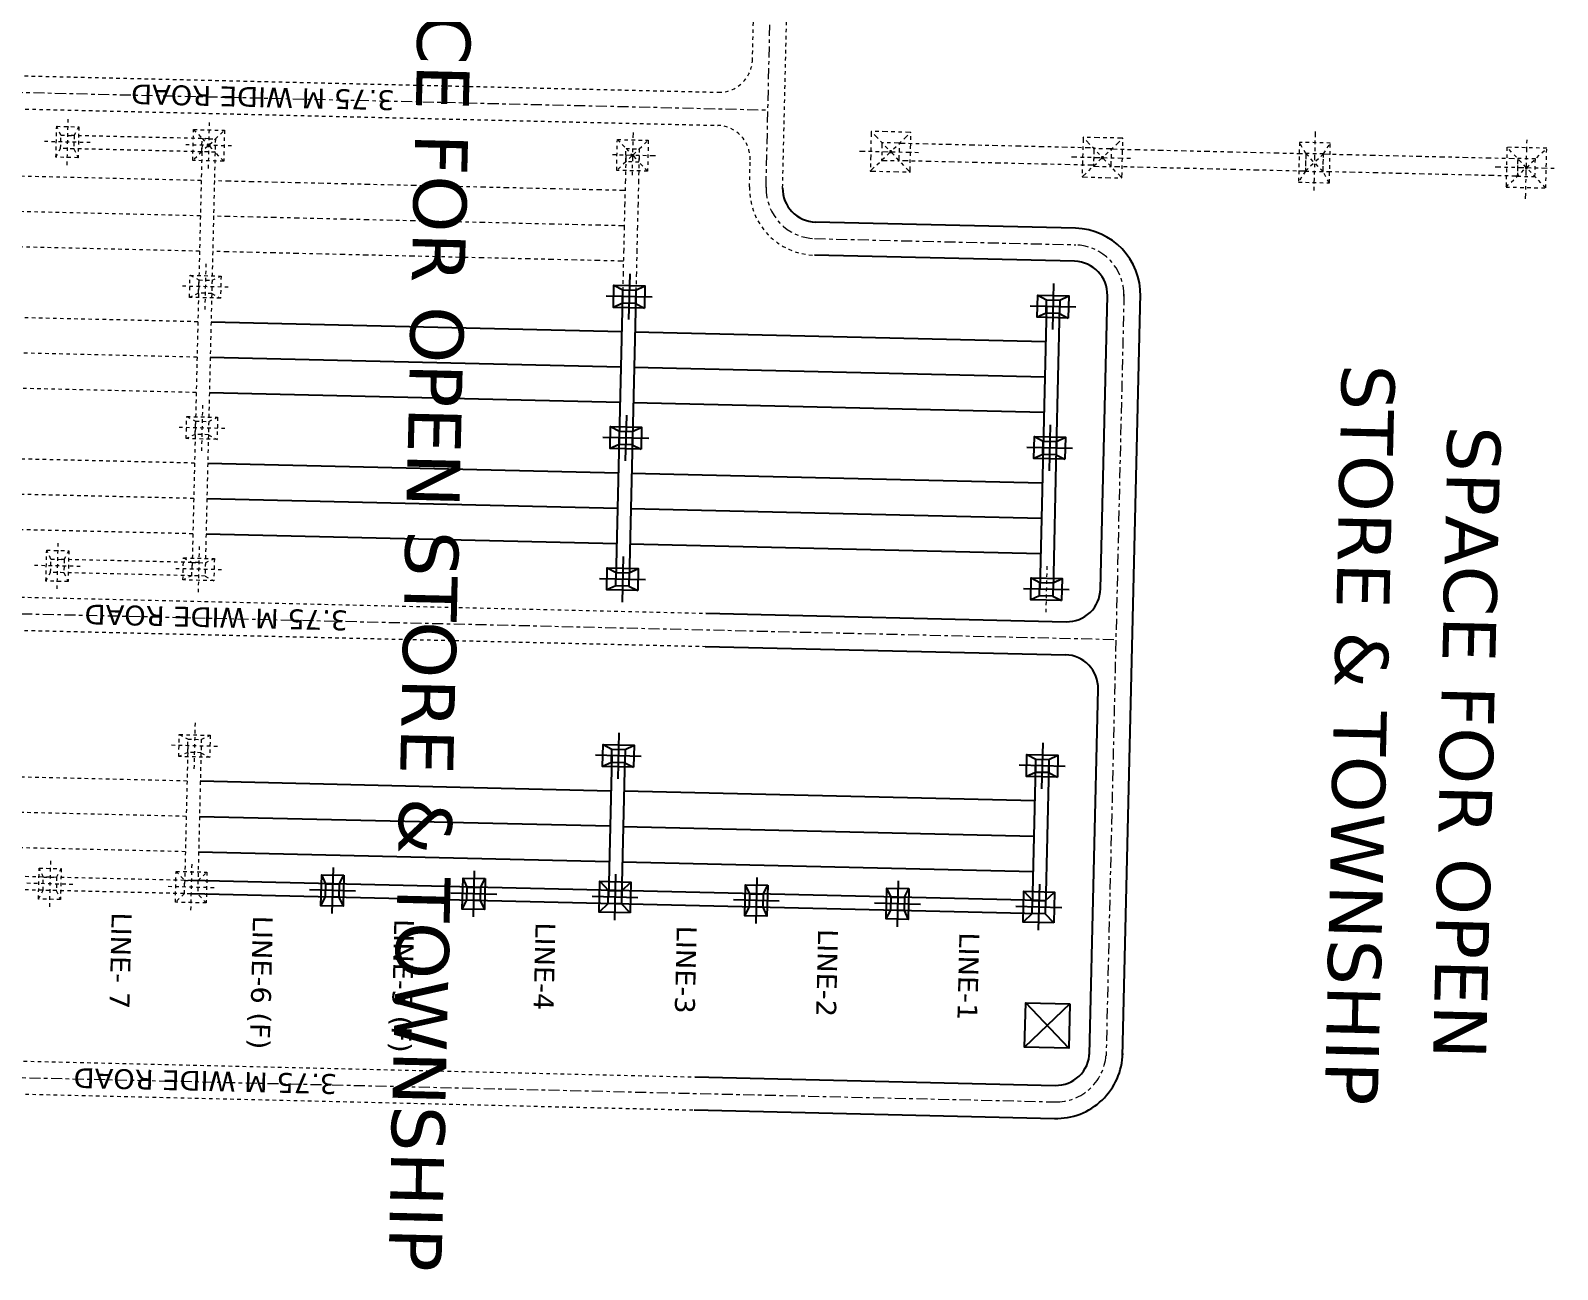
# Model space of a CAD drawing. Header units: metres. Extents: x 201400 to 215600, y 173235 to 1738400.
# Drawn here: x 213086.93 to 213130.15, y 1729793.15 to 1729828.22 of the extents above; entities that cross this region are included whole.
import ezdxf

# ---------------------------------------------------------------- set-up
doc = ezdxf.new("R2010")
doc.units = ezdxf.units.M
for name, pattern in [('CENTER', [2, 1.25, -0.25, 0.25, -0.25]), ('HIDDEN', [0.375, 0.25, -0.125]), ('PHANTOM2', [1.25, 0.625, -0.125, 0.125, -0.125, 0.125, -0.125])]:
    doc.linetypes.add(name, pattern=pattern)
doc.layers.add('E-LAY-CNTRL', color=1, linetype='CENTER', lineweight=0)
doc.layers.add('E-LAY-EXIST', color=8, linetype='HIDDEN', lineweight=0)
for name, color, linetype in [('E-LAY-DIM', 7, 'Continuous'), ('E-LAY-ROAD', 7, 'Continuous'), ('TXT', 222, 'Continuous')]:
    doc.layers.add(name, color=color, linetype=linetype)
doc.styles.add('STYLE1', font='verdana.ttf')

# ---------------------------------------------------------------- blocks, each defined once
blk = doc.blocks.new('TWR_CTI_p')
for p, q in [((-750, 750), (-1750, 1750)), ((1750, 1750), (750, 750)), ((-100, 100), (-750, 750)), ((750, 750), (100, 100)), ((-1750, -1750), (-750, -750)), ((-100, -100), (-750, -750)), ((100, -100), (750, -750)), ((750, -750), (1750, -1750))]:
    blk.add_line(p, q)
for points in [[(-1750, -1750), (1750, -1750), (1750, 1750), (-1750, 1750)], [(-750, -750), (750, -750), (750, 750), (-750, 750)], [(-100, -100), (100, -100), (100, 100), (-100, 100)]]:
    blk.add_lwpolyline(points, close=True)
blk = doc.blocks.new('TWR_CTH_p')
for p, q in [((-750, 750), (-1750, 1250)), ((1750, 1250), (750, 750)), ((-750, -750), (-1750, -1250)), ((750, -750), (1750, -1250))]:
    blk.add_line(p, q)
for points in [[(-1750, -1250), (1750, -1250), (1750, 1250), (-1750, 1250)], [(-750, -750), (750, -750), (750, 750), (-750, 750)]]:
    blk.add_lwpolyline(points, close=True)
blk = doc.blocks.new('TWR_CTG_p')
for p, q in [((-750, 750), (-1750, 1250)), ((1750, 1250), (750, 750)), ((-750, -750), (-1750, -1250)), ((750, -750), (1750, -1250))]:
    blk.add_line(p, q)
for points in [[(-1750, -1250), (1750, -1250), (1750, 1250), (-1750, 1250)], [(-750, -750), (750, -750), (750, 750), (-750, 750)]]:
    blk.add_lwpolyline(points, close=True)
blk = doc.blocks.new('TWR_CTE_p')
for p, q in [((-750, 750), (-1750, 1750)), ((1750, 1750), (750, 750)), ((-1750, -1750), (-750, -750)), ((750, -750), (1750, -1750))]:
    blk.add_line(p, q)
for points in [[(-1750, -1750), (1750, -1750), (1750, 1750), (-1750, 1750)], [(-750, -750), (750, -750), (750, 750), (-750, 750)]]:
    blk.add_lwpolyline(points, close=True)
blk = doc.blocks.new('TWR_CC_p')
for p, q in [((-750, 750), (-1750, 1250)), ((1750, 1250), (750, 750)), ((-750, -750), (-1750, -1250)), ((750, -750), (1750, -1250))]:
    blk.add_line(p, q)
for points in [[(-1750, -1250), (1750, -1250), (1750, 1250), (-1750, 1250)], [(-750, -750), (750, -750), (750, 750), (-750, 750)]]:
    blk.add_lwpolyline(points, close=True)
blk = doc.blocks.new('TWR_CTD_p')
for p, q in [((-750, 750), (-1750, 1250)), ((1750, 1250), (750, 750)), ((-750, -750), (-1750, -1250)), ((750, -750), (1750, -1250))]:
    blk.add_line(p, q)
for points in [[(-1750, -1250), (1750, -1250), (1750, 1250), (-1750, 1250)], [(-750, -750), (750, -750), (750, 750), (-750, 750)]]:
    blk.add_lwpolyline(points, close=True)
blk = doc.blocks.new('TH_plan')
for p, q in [((-2250, 1750), (-1000, 1000)), ((1000, 1000), (2250, 1750)), ((-1000, 1000), (1000, -1000)), ((1000, 1000), (-1000, -1000)), ((-1000, -1000), (-2250, -1750)), ((1000, -1000), (2250, -1750))]:
    blk.add_line(p, q)
for points in [[(-2250, 1750), (2250, 1750), (2250, -1750), (-2250, -1750)], [(-1000, 1000), (1000, 1000), (1000, -1000), (-1000, -1000)]]:
    blk.add_lwpolyline(points, close=True)
blk = doc.blocks.new('400 kV TOWER-4.5x4.5')
for points in [[(-2250, -2250), (2250, -2250), (2250, 2250), (-2250, 2250)], [(-1000, -1000), (1000, -1000), (1000, 1000), (-1000, 1000)], [(-100, -100), (100, -100), (100, 100), (-100, 100)]]:
    blk.add_lwpolyline(points, close=True)
for points in [[(2250, 2250), (-2250, -2250)], [(-2250, 2250), (2250, -2250)]]:
    blk.add_lwpolyline(points)
blk = doc.blocks.new('400kv')
at = {"layer": 'E-LAY-CNTRL'}
for p, q in [((277.69, 30.67, -0.5), (292.2, 94.81, -0.21)), ((114.85, 76.49, -0.31), (279.62, 39.22, -0.31)), ((281.93, 23.89, -0.21), (310.78, 17.37, -0.21)), ((101.84, 18.94, -0.31), (306.4, -27.33, -0.31)), ((315.02, 10.81, -0.44), (296, -73.3, -0.57)), ((116.27, -38.15, -0.31), (289.28, -77.28, -0.31))]:
    blk.add_line(p, q, dxfattribs=at)
for centre, start, end in [((283.23, 29.42, -0.5), 167.254, 257.254), ((309.44, 11.85, -0.5), 347.254, 77.254), ((290.53, -71.75, -0.31), 257.254, 347.254)]:
    blk.add_arc(centre, 5.67, start, end, dxfattribs=at)
at = {"layer": 'E-LAY-DIM', "color": 3}
for p, q in [((292.03, -71.63, -0.35), (288.26, -65.65, -0.35)), ((293.13, -66.75, -0.35), (287.15, -70.52, -0.35))]:
    blk.add_line(p, q, dxfattribs=at)
at = {"layer": 'E-LAY-DIM', "color": 3, "elevation": -0.35}
blk.add_lwpolyline([(293.13, -66.75), (292.03, -71.63), (287.15, -70.52), (288.26, -65.65)], close=True, dxfattribs=at)
at = {"layer": 'E-LAY-EXIST', "color": 4}
for p, q in [((279, 44.98, -0.46), (289.35, 90.72, -0.28)), ((279.52, 30.26, -0.34), (293.01, 89.9, -0.26)), ((120.63, 77.1, -0.15), (274.5, 42.3, -0.59)), ((119.98, 73.41, -0.24), (273.72, 38.63, -0.4)), ((215.15, 44.06, -0.31), (169.79, 54.32, -0.31)), ((201.73, 53.86, -0.31), (200.58, 48.79, -0.31)), ((203.69, 50.75, -0.31), (198.62, 51.9, -0.31)), ((216.93, 48.53, -0.31), (201.32, 52.06, -0.31)), ((214.27, 40.16, -0.31), (168.91, 50.42, -0.31)), ((216.6, 47.07, -0.31), (200.99, 50.6, -0.31)), ((217.34, 50.33, -0.31), (216.19, 45.26, -0.31)), ((216.03, 47.96, -0.31), (212.5, 32.36, -0.31)), ((217.49, 47.63, -0.31), (213.96, 32.03, -0.31)), ((219.3, 47.22, -0.31), (214.23, 48.37, -0.31)), ((213.38, 36.26, -0.31), (168.03, 46.52, -0.31)), ((211.62, 28.46, -0.31), (166.26, 38.71, -0.31)), ((210.74, 24.55, -0.31), (165.38, 34.81, -0.31)), ((213.81, 34.73, -0.31), (212.66, 29.66, -0.31)), ((275.86, 31.08, -0.5), (276.56, 34.17, -0.51)), ((212.5, 32.36, -0.31), (208.97, 16.75, -0.31)), ((213.96, 32.03, -0.31), (210.43, 16.42, -0.31)), ((215.77, 31.62, -0.31), (210.7, 32.76, -0.31)), ((209.85, 20.65, -0.31), (164.5, 30.91, -0.31)), ((208.09, 12.85, -0.31), (162.73, 23.11, -0.31)), ((107.79, 19.52, -0.24), (261.49, -15.25, -0.59)), ((207.21, 8.95, -0.31), (161.85, 19.21, -0.31)), ((210.28, 19.12, -0.31), (209.13, 14.05, -0.31)), ((106.66, 15.92, -0.24), (260.66, -18.91, -0.59)), ((208.97, 16.75, -0.31), (205.44, 1.15, -0.31)), ((210.43, 16.42, -0.31), (206.9, 0.81, -0.31)), ((212.24, 16.01, -0.31), (207.17, 17.16, -0.31)), ((206.32, 5.05, -0.31), (160.97, 15.31, -0.31)), ((191.14, 7.04, -0.31), (189.99, 1.97, -0.31)), ((206.34, 1.71, -0.31), (190.73, 5.24, -0.31)), ((193.1, 3.94, -0.31), (188.03, 5.08, -0.31)), ((206.01, 0.25, -0.31), (190.4, 3.78, -0.31)), ((206.75, 3.51, -0.31), (205.6, -1.56, -0.31)), ((208.71, 0.41, -0.31), (203.64, 1.55, -0.31)), ((200.15, -22.26, -0.31), (154.79, -12, -0.31)), ((199.26, -26.16, -0.31), (153.91, -15.91, -0.31)), ((202.33, -15.99, -0.31), (201.19, -21.06, -0.31)), ((201.03, -18.36, -0.31), (197.5, -33.97, -0.31)), ((202.49, -18.69, -0.31), (198.96, -34.3, -0.31)), ((204.29, -19.1, -0.31), (199.22, -17.95, -0.31)), ((198.38, -30.07, -0.31), (153.03, -19.81, -0.31)), ((182.79, -29.87, -0.31), (167.18, -26.34, -0.31)), ((182.46, -31.33, -0.31), (166.85, -27.8, -0.31)), ((183.2, -28.07, -0.31), (182.05, -33.14, -0.31)), ((185.16, -31.18, -0.31), (180.09, -30.03, -0.31)), ((198.39, -33.4, -0.31), (182.79, -29.87, -0.31)), ((96.16, -31.68, -0.24), (249.9, -66.46, -0.31)), ((198.06, -34.86, -0.31), (182.46, -31.33, -0.31)), ((198.8, -31.6, -0.31), (197.66, -36.67, -0.31)), ((200.76, -34.71, -0.31), (195.69, -33.56, -0.31)), ((94.83, -35.2, -0.11), (249.08, -70.11, -0.31))]:
    blk.add_line(p, q, dxfattribs=at)
at = {"layer": 'E-LAY-EXIST', "color": 1, "linetype": 'PHANTOM2'}
for p, q in [((261.97, 33.47, -0.31), (216.61, 43.73, -0.31)), ((261.08, 29.57, -0.31), (215.73, 39.83, -0.31)), ((264.15, 39.74, -0.31), (263.01, 34.67, -0.31)), ((262.85, 37.37, -0.31), (259.32, 21.77, -0.31)), ((264.31, 37.04, -0.31), (260.78, 21.44, -0.31)), ((266.11, 36.63, -0.31), (261.04, 37.78, -0.31)), ((260.2, 25.67, -0.31), (214.85, 35.93, -0.31)), ((361.76, 17.05, -0.31), (361.32, 15.1, -0.31))]:
    blk.add_line(p, q, dxfattribs=at)
at = {"layer": 'E-LAY-EXIST'}
blk.add_line((300.38, -17.67, -0.31), (299.23, -22.74, -0.31), dxfattribs=at)
at = {"layer": 'E-LAY-EXIST', "color": 1, "linetype": 'PHANTOM2'}
for points, elevation in [([(295, 33.53), (290.61, 34.53), (289.62, 30.14), (294.01, 29.15)], -0.67), ([(293.5, 32.59), (291.55, 33.03), (291.11, 31.08), (293.06, 30.64)], -0.67), ([(314.96, 27.74), (314.52, 25.79), (293.06, 30.64), (293.5, 32.59)], -0.31), ([(318.39, 28.14), (314, 29.13), (313, 24.75), (317.39, 23.75)], -0.31), ([(316.89, 27.2), (314.94, 27.64), (314.5, 25.69), (316.45, 25.25)], -0.31), ([(338.35, 22.34), (337.91, 20.39), (316.45, 25.25), (316.89, 27.2)], 0.05), ([(361.76, 17.05), (361.32, 15.1), (339.86, 19.95), (340.3, 21.9)], -0.31)]:
    blk.add_lwpolyline(points, close=True, dxfattribs=dict(at, elevation=elevation))
for points, elevation in [([(289.62, 30.14), (295, 33.53)], -0.67), ([(294.01, 29.15), (290.61, 34.53)], -0.67), ([(288.87, 32.61), (295.74, 31.06)], -0.67), ([(313, 24.75), (318.39, 28.14)], -0.31), ([(317.39, 23.75), (314, 29.13)], -0.31), ([(312.26, 27.22), (319.13, 25.67)], -0.31), ([(339.88, 24.58), (338.33, 17.71)], 0.05), ([(361.73, 12.42), (363.29, 19.29)], -0.31), ([(361.73, 12.42), (363.29, 19.29)], -0.31), ([(359.08, 16.63), (365.95, 15.08)], -0.31), ([(359.08, 16.63), (365.95, 15.08)], -0.31)]:
    blk.add_lwpolyline(points, dxfattribs=dict(at, elevation=elevation))
at = {"layer": 'E-LAY-EXIST'}
for points, elevation in [([(292.43, 31.91), (292.23, 31.96), (292.19, 31.76), (292.38, 31.72)], -0.67), ([(315.81, 26.52), (315.62, 26.56), (315.57, 26.37), (315.77, 26.32)], -0.31)]:
    blk.add_lwpolyline(points, close=True, dxfattribs=dict(at, elevation=elevation))
at = {"layer": 'E-LAY-EXIST', "color": 4}
for centre, radius, start, end in [((275.34, 46, -0.59), 3.8, 257.254, 347.254), ((272.84, 34.93, -0.59), 3.8, 347.254, 77.254), ((283.23, 29.42, -0.5), 7.55, 167.254, 257.254)]:
    blk.add_arc(centre, radius, start, end, dxfattribs=at)
at = {"layer": 'E-LAY-ROAD', "ltscale": 2500}
for p, q in [((258.44, 17.87, -0.31), (213.08, 28.12, -0.31)), ((257.55, 13.96, -0.31), (212.2, 24.22, -0.31)), ((311.11, 19.22, -0.5), (282.39, 25.71, -0.5)), ((260.62, 24.14, -0.31), (259.48, 19.07, -0.31)), ((259.32, 21.77, -0.31), (255.79, 6.16, -0.31)), ((260.78, 21.44, -0.31), (257.25, 5.83, -0.31)), ((262.58, 21.03, -0.31), (257.51, 22.17, -0.31)), ((310.28, 15.56, -0.5), (281.56, 22.05, -0.5)), ((256.67, 10.06, -0.31), (211.32, 20.32, -0.31)), ((305.25, 7.27, -0.31), (259.9, 17.53, -0.31)), ((254.91, 2.26, -0.31), (209.55, 12.52, -0.31)), ((304.37, 3.37, -0.31), (259.02, 13.63, -0.31)), ((307.44, 13.55, -0.31), (306.29, 8.48, -0.31)), ((306.13, 11.18, -0.31), (302.6, -4.43, -0.31)), ((307.6, 10.85, -0.31), (304.07, -4.76, -0.31)), ((309.4, 10.44, -0.31), (304.33, 11.58, -0.31)), ((305.82, -21.38, -0.66), (313.15, 11.01, -0.5)), ((303.49, -0.53, -0.31), (258.13, 9.73, -0.31)), ((254.02, -1.64, -0.31), (208.67, 8.62, -0.31)), ((257.09, 8.53, -0.31), (255.95, 3.46, -0.31)), ((255.79, 6.16, -0.31), (252.26, -9.44, -0.31)), ((257.25, 5.83, -0.31), (253.72, -9.78, -0.31)), ((259.05, 5.42, -0.31), (253.98, 6.57, -0.31)), ((253.14, -5.54, -0.31), (207.79, 4.72, -0.31)), ((301.72, -8.33, -0.31), (256.37, 1.93, -0.31)), ((300.84, -12.23, -0.31), (255.49, -1.97, -0.31)), ((303.91, -2.06, -0.31), (302.76, -7.13, -0.31)), ((302.6, -4.43, -0.31), (299.07, -20.04, -0.31)), ((304.07, -4.76, -0.31), (300.54, -20.37, -0.31)), ((305.87, -5.17, -0.31), (300.8, -4.02, -0.31)), ((299.96, -16.13, -0.31), (254.6, -5.87, -0.31)), ((253.56, -7.08, -0.31), (252.42, -12.15, -0.31)), ((255.52, -10.18, -0.31), (250.45, -9.04, -0.31)), ((261.49, -15.25, -0.59), (301.27, -24.25, -0.59)), ((260.66, -18.91, -0.59), (300.45, -27.91, -0.59)), ((302.34, -20.77, -0.31), (297.27, -19.63, -0.31)), ((246.96, -32.85, -0.31), (201.61, -22.59, -0.31)), ((246.08, -36.75, -0.31), (200.73, -26.5, -0.31)), ((249.15, -26.58, -0.31), (248, -31.65, -0.31)), ((247.84, -28.95, -0.31), (244.31, -44.56, -0.31)), ((249.31, -29.28, -0.31), (245.78, -44.89, -0.31)), ((251.11, -29.69, -0.31), (246.04, -28.54, -0.31)), ((245.2, -40.66, -0.31), (199.84, -30.4, -0.31)), ((294.19, -72.79, -0.91), (303.31, -32.45, -0.71)), ((214, -36.93, -0.31), (198.39, -33.4, -0.31)), ((293.78, -43.44, -0.31), (248.43, -33.18, -0.31)), ((213.67, -38.39, -0.31), (198.06, -34.86, -0.31)), ((214.41, -35.13, -0.31), (213.26, -40.2, -0.31)), ((216.37, -38.24, -0.31), (211.3, -37.09, -0.31)), ((229.61, -40.46, -0.31), (214, -36.93, -0.31)), ((292.9, -47.35, -0.31), (247.54, -37.09, -0.31)), ((295.97, -37.17, -0.31), (294.82, -42.24, -0.31)), ((229.28, -41.92, -0.31), (213.67, -38.39, -0.31)), ((230.01, -38.66, -0.31), (228.87, -43.73, -0.31)), ((294.66, -39.54, -0.31), (291.13, -55.15, -0.31)), ((297.93, -40.28, -0.31), (292.86, -39.13, -0.31)), ((231.98, -41.77, -0.31), (226.91, -40.62, -0.31)), ((245.21, -43.99, -0.31), (229.61, -40.46, -0.31)), ((292.01, -51.25, -0.31), (246.66, -40.99, -0.31)), ((296.13, -39.87, -0.31), (292.6, -55.48, -0.31)), ((244.88, -45.45, -0.31), (229.28, -41.92, -0.31)), ((245.62, -42.19, -0.31), (244.47, -47.26, -0.31)), ((247.58, -45.3, -0.31), (242.51, -44.15, -0.31)), ((260.82, -47.52, -0.31), (245.21, -43.99, -0.31)), ((260.49, -48.98, -0.31), (244.88, -45.45, -0.31)), ((261.23, -45.72, -0.31), (260.08, -50.79, -0.31)), ((263.19, -48.83, -0.31), (258.12, -47.68, -0.31)), ((276.42, -51.05, -0.31), (260.82, -47.52, -0.31)), ((276.42, -51.05, -0.31), (260.82, -47.52, -0.31)), ((276.09, -52.51, -0.31), (260.49, -48.98, -0.31)), ((276.09, -52.51, -0.31), (260.49, -48.98, -0.31)), ((276.83, -49.25, -0.31), (275.68, -54.32, -0.31)), ((278.79, -52.36, -0.31), (273.72, -51.21, -0.31)), ((292.03, -54.58, -0.31), (276.42, -51.05, -0.31)), ((291.7, -56.04, -0.31), (276.09, -52.51, -0.31)), ((292.44, -52.78, -0.31), (291.29, -57.85, -0.31)), ((294.4, -55.89, -0.31), (289.33, -54.74, -0.31)), ((249.9, -66.46, -0.31), (289.69, -75.46, -0.31)), ((249.08, -70.11, -0.31), (288.86, -79.11, -0.31))]:
    blk.add_line(p, q, dxfattribs=at)
at = {"layer": 'E-LAY-ROAD'}
blk.add_line((297.82, -73.76, -0.47), (316.88, 10.51, -0.36), dxfattribs=at)
for centre, radius, start, end in [((283.23, 29.42, -0.4), 3.8, 167.254, 257.254), ((309.44, 11.85, -0.5), 7.55, 347.254, 77.254), ((309.44, 11.85, -0.5), 3.8, 347.254, 77.254), ((302.11, -20.54, -0.59), 3.8, 257.254, 347.254), ((299.61, -31.61, -0.59), 3.8, 347.254, 77.254), ((290.53, -71.75, -0.31), 3.8, 257.254, 347.254), ((290.53, -71.75, -0.31), 7.55, 257.254, 347.254)]:
    blk.add_arc(centre, radius, start, end, dxfattribs=at)
at = {"layer": 'E-LAY-EXIST', "color": 4, "yscale": 0.0009999999310821295, "zscale": 0.001}
for name, p, xscale, rotation in [('TWR_CTD_p', (201.16, 51.33, -0.31), -0.0009999999398089005, 77.25398296619088), ('TWR_CTI_p', (216.76, 47.8, -0.31), -0.0009999999965821884, 347.2539837020024), ('TWR_CTH_p', (213.23, 32.19, -0.31), -0.0009999999965821884, 347.2539837020024), ('TWR_CTG_p', (209.7, 16.59, -0.31), -0.0009999999965821884, 347.2539837020024), ('TWR_CTD_p', (190.57, 4.51, -0.31), -0.0009999999398089005, 77.25398296619088), ('TWR_CTG_p', (206.17, 0.98, -0.31), -0.0009999999965821884, 347.2539837020024), ('TWR_CC_p', (201.76, -18.53, -0.31), -0.0009999999965821884, 347.2539837020024), ('TWR_CTD_p', (182.62, -30.6, -0.31), -0.0009999999398089005, 77.25398296619088), ('TWR_CTE_p', (198.23, -34.13, -0.31), -0.0009999999965821884, 347.2539837020024)]:
    blk.add_blockref(name, p, dxfattribs=dict(at, xscale=xscale, rotation=rotation))
at = {"layer": 'E-LAY-EXIST', "color": 1, "linetype": 'PHANTOM2'}
for name, p, xscale, yscale, zscale, rotation in [('TWR_CTI_p', (263.58, 37.21, -0.31), -0.0009999999965821884, 0.0009999999310821295, 0.001, 347.2539837020024), ('TH_plan', (339.1, 21.15, 0.05), -0.0009999999398089005, 0.0009999999310821295, 0.001, 257.2539829661908), ('400 kV TOWER-4.5x4.5', (362.51, 15.85, -0.31), 0.0009999999965821884, 0.0009999999965821884, 0.0009999999965821884, 167.2539837020024)]:
    blk.add_blockref(name, p, dxfattribs=dict(at, xscale=xscale, yscale=yscale, zscale=zscale, rotation=rotation))
at = {"layer": 'E-LAY-ROAD', "ltscale": 2500, "yscale": 0.0009999999310821295, "zscale": 0.001}
for name, p, xscale, rotation in [('TWR_CTH_p', (260.05, 21.6, -0.31), -0.0009999999965821884, 347.2539837020024), ('TWR_CTH_p', (306.87, 11.01, -0.31), -0.0009999999965821884, 347.2539837020024), ('TWR_CTG_p', (256.52, 6, -0.31), -0.0009999999965821884, 347.2539837020024), ('TWR_CTG_p', (303.34, -4.59, -0.31), -0.0009999999965821884, 347.2539837020024), ('TWR_CTG_p', (252.99, -9.61, -0.31), -0.0009999999965821884, 347.2539837020024), ('TWR_CTG_p', (299.81, -20.2, -0.31), -0.0009999999965821884, 347.2539837020024), ('TWR_CC_p', (248.58, -29.12, -0.31), -0.0009999999965821884, 347.2539837020024), ('TWR_CTD_p', (213.83, -37.66, -0.31), -0.0009999999398089005, 77.25398296619088), ('TWR_CTD_p', (229.44, -41.19, -0.31), -0.0009999999398089005, 77.25398296619088), ('TWR_CC_p', (295.39, -39.71, -0.31), -0.0009999999965821884, 347.2539837020024), ('TWR_CTE_p', (245.05, -44.72, -0.31), -0.0009999999965821884, 347.2539837020024), ('TWR_CTD_p', (260.65, -48.25, -0.31), -0.0009999999398089005, 77.25398296619088), ('TWR_CTD_p', (276.26, -51.78, -0.31), -0.0009999999398089005, 77.25398296619088), ('TWR_CTE_p', (291.86, -55.31, -0.31), -0.0009999999965821884, 347.2539837020024)]:
    blk.add_blockref(name, p, dxfattribs=dict(at, xscale=xscale, rotation=rotation))
at = {"layer": 'TXT', "linetype": 'Continuous', "style": 'STYLE1'}
for s, p in [('SPACE FOR OPEN STORE & TOWNSHIP', (246.45, 73.22, -0.68)), ('STORE & TOWNSHIP', (337.68, -1.78, -0.68)), ('SPACE FOR OPEN ', (348.04, -10.98, -0.68))]:
    blk.add_text(s, height=6, rotation=257.254, dxfattribs=at).set_placement(p)
at = {"layer": 'TXT', "style": 'STYLE1'}
for s, rotation, p in [('3.75 M WIDE ROAD', 167.254, (238.65, 49.73, 0.05)), ('3.75 M WIDE ROAD', 167.254, (221.85, -6.96, 0.05)), ('LINE- 7', 257.254, (188.86, -35.13, -0.38)), ('LINE-6 (F)', 257.254, (204.46, -38.66, -0.38)), ('LINE-5 (F)', 257.254, (220.07, -42.19, -0.38)), ('LINE-4', 257.254, (235.68, -45.72, -0.38)), ('LINE-3', 257.254, (251.28, -49.25, -0.38)), ('3.75 M WIDE ROAD', 167.254, (210.26, -58.16, 0.05)), ('LINE-2', 257.254, (266.89, -52.78, -0.38)), ('LINE-1', 257.254, (282.49, -56.31, -0.38))]:
    blk.add_text(s, height=2.25, rotation=rotation, dxfattribs=at).set_placement(p)

msp = doc.modelspace()

# ---------------------------------------------------------------- block references
at = {"xscale": 0.2499999999999999, "yscale": 0.2499999999999999, "zscale": 0.2499999999999999, "rotation": 11.39700464984234}
msp.add_blockref('400kv', (213041.21, 1729802.545, 0.078), dxfattribs=at)

doc.saveas('drawing.dxf')
